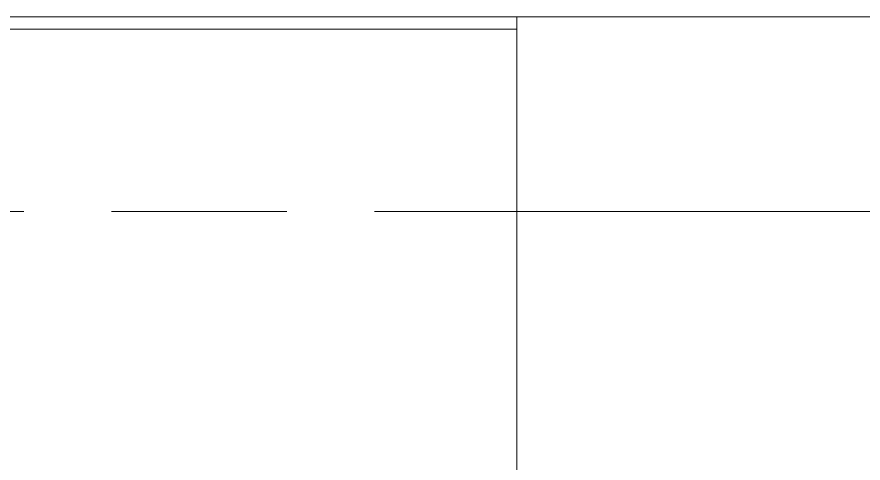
# Model space of a CAD drawing. Header units: millimetres. Extents: x 36 to 2484, y 36 to 1746.
# Drawn here: x 1376.1 to 1410.92, y 1009.27 to 1027.63 of the extents above; entities that cross this region are included whole.
import ezdxf

# ---------------------------------------------------------------- set-up
doc = ezdxf.new("R2010")
doc.units = ezdxf.units.MM
doc.header["$LTSCALE"] = 6
doc.linetypes.add('HIDDEN', pattern=[9.525, 6.35, -3.175])
doc.layers.add('가는파선_A3', color=7, linetype='HIDDEN', lineweight=13, true_color=0x008000)
doc.layers.add('굵은실선_A3', color=7, linetype='Continuous', lineweight=18)

msp = doc.modelspace()

# ---------------------------------------------------------------- linework, layer by layer
at = {"layer": '가는파선_A3', "ltscale": 0.189345}
msp.add_line((1369.168, 1019.627), (1396.668, 1019.627), dxfattribs=at)
at = {"layer": '굵은실선_A3'}
for p, q in [((1369.168, 1027.627), (1396.668, 1027.627)), ((1406.668, 1027.627), (1396.668, 1027.627)), ((1396.668, 1027.127), (1396.668, 1027.627)), ((1406.668, 1027.627), (1511.668, 1027.627)), ((1396.668, 1027.127), (1364.168, 1027.127)), ((1396.668, 987.127), (1396.668, 1027.127)), ((1396.668, 1019.627), (1406.668, 1019.627)), ((1511.668, 1019.627), (1406.668, 1019.627))]:
    msp.add_line(p, q, dxfattribs=at)

doc.saveas('drawing.dxf')
